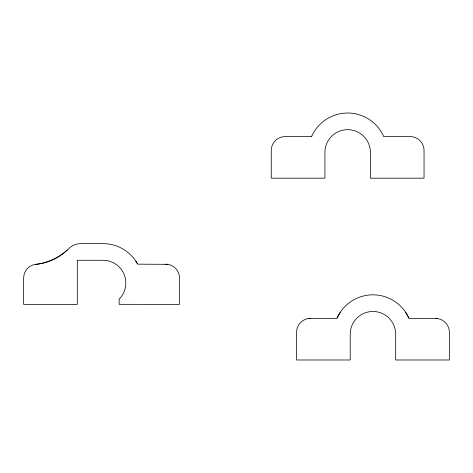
<?xml version="1.0" encoding="UTF-8"?>
<svg xmlns="http://www.w3.org/2000/svg" width="473" height="473" viewBox="0 0 473 473"><rect width="100%" height="100%" fill="white"/><g stroke="black" fill="none" stroke-linecap="round" stroke-linejoin="round"><path stroke-width="0.71" d="M340.17 312.505L336.924 318.394L308.284 318.577M67.255 250.063L66.723 250.554A65.712 56.908 -90 0 1 51.77 260.115M51.776 260.144L50.404 260.712A71.766 62.152 90 0 1 37.515 264.153L35.363 264.342M167.767 264.342L137.637 264.159L135.875 261.214M437.637 318.577L408.991 318.394L405.745 312.505M165.615 264.159A13.865 13.865 0 0 1 179.48 278.023L179.48 304.364L119.172 304.334L119.166 299.09A22.739 22.739 0 0 0 103.09 260.274L77.306 260.274L77.306 304.364L23.65 304.364L23.65 278.023A13.865 13.865 0 0 1 37.515 264.159A55.27 55.27 0 0 0 68.881 248.508A16.638 16.638 0 0 1 80.647 243.636L103.09 243.636A39.377 39.377 0 0 1 137.194 263.325M337.095 317.945A39.377 39.377 0 0 1 353.769 299.817L358.292 297.659A39.377 39.377 0 0 1 408.826 317.945M435.485 318.394A13.865 13.865 0 0 1 449.35 332.259L449.35 359.988L395.694 359.988L395.694 334.198A22.739 22.739 0 0 0 372.961 311.465A22.739 22.739 0 0 0 350.221 334.198L350.221 359.988L296.571 359.988L296.571 332.259A13.865 13.865 0 0 1 310.43 318.394M311.79 136.135L311.624 136.585L285.13 136.585A13.865 13.865 0 0 0 271.266 150.449L271.266 178.173L324.916 178.173L324.916 152.389A22.739 22.739 0 0 1 347.655 129.649A22.739 22.739 0 0 1 370.394 152.389L370.394 178.173L424.045 178.173L424.045 150.449A13.865 13.865 0 0 0 410.18 136.585L383.692 136.585L383.52 136.135A39.377 39.377 0 0 0 332.986 115.85L328.469 118.002A39.377 39.377 0 0 0 311.79 136.135"/></g></svg>
